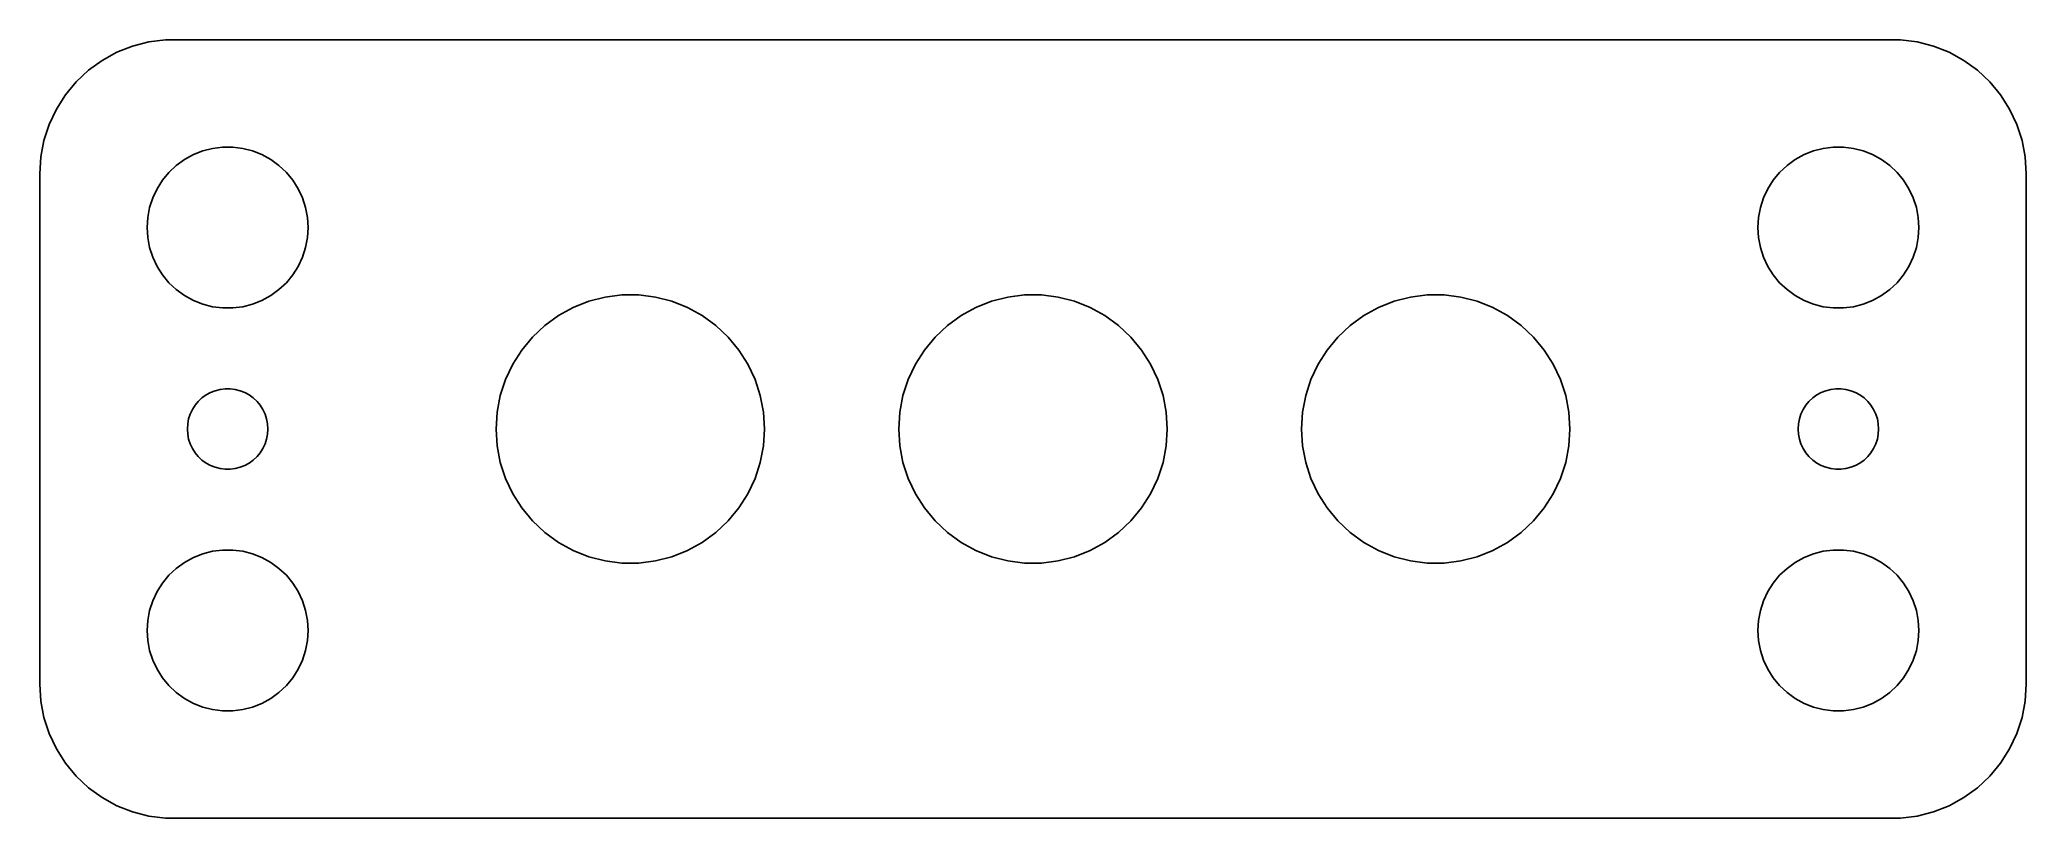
# Model space of a CAD drawing. Header units: metres. Extents: x -37 to 37, y 24.5 to 53.5.
import ezdxf

# ---------------------------------------------------------------- set-up
doc = ezdxf.new("R2010")
doc.units = ezdxf.units.M

msp = doc.modelspace()

# ---------------------------------------------------------------- linework, layer by layer
for p, q in [((-32.9369, 53.4114), (-33.5451, 53.2553)), ((-32.3139, 53.4901), (-32.9369, 53.4114)), ((32.3139, 53.4901), (-32.3139, 53.4901)), ((32.9369, 53.4114), (32.3139, 53.4901)), ((33.5451, 53.2553), (32.9369, 53.4114)), ((-34.6791, 52.7216), (-35.1871, 52.3526)), ((-34.1289, 53.0241), (-34.6791, 52.7216)), ((-33.5451, 53.2553), (-34.1289, 53.0241)), ((34.1289, 53.0241), (33.5451, 53.2553)), ((34.6791, 52.7216), (34.1289, 53.0241)), ((35.1871, 52.3526), (34.6791, 52.7216)), ((-35.6448, 51.9227), (-36.0451, 51.4389)), ((-35.1871, 52.3526), (-35.6448, 51.9227)), ((35.6448, 51.9227), (35.1871, 52.3526)), ((36.0451, 51.4389), (35.6448, 51.9227)), ((-36.0451, 51.4389), (-36.3815, 50.9088)), ((36.3815, 50.9088), (36.0451, 51.4389)), ((-36.6489, 50.3406), (-36.8429, 49.7434)), ((-36.3815, 50.9088), (-36.6489, 50.3406)), ((36.6489, 50.3406), (36.3815, 50.9088)), ((36.8429, 49.7434), (36.6489, 50.3406)), ((-36.8429, 49.7434), (-36.9606, 49.1267)), ((36.9606, 49.1267), (36.8429, 49.7434)), ((-36.9606, 49.1267), (-37, 48.5)), ((-31.9123, 48.8115), (-31.6075, 49.033)), ((-31.6075, 49.033), (-31.2773, 49.2145)), ((-31.2773, 49.2145), (-30.927, 49.3532)), ((-30.927, 49.3532), (-30.5621, 49.4469)), ((-30.5621, 49.4469), (-30.1884, 49.4941)), ((-30.1884, 49.4941), (-29.8116, 49.4941)), ((-29.8116, 49.4941), (-29.4379, 49.4469)), ((-29.4379, 49.4469), (-29.0729, 49.3532)), ((-29.0729, 49.3532), (-28.7227, 49.2145)), ((-28.7227, 49.2145), (-28.3925, 49.033)), ((-28.3925, 49.033), (-28.0877, 48.8115)), ((28.0877, 48.8115), (28.3925, 49.033)), ((28.3925, 49.033), (28.7227, 49.2145)), ((28.7227, 49.2145), (29.0729, 49.3532)), ((29.0729, 49.3532), (29.4379, 49.4469)), ((29.4379, 49.4469), (29.8116, 49.4941)), ((29.8116, 49.4941), (30.1884, 49.4941)), ((30.1884, 49.4941), (30.5621, 49.4469)), ((30.5621, 49.4469), (30.927, 49.3532)), ((30.927, 49.3532), (31.2773, 49.2145)), ((31.2773, 49.2145), (31.6075, 49.033)), ((31.6075, 49.033), (31.9123, 48.8115)), ((37, 48.5), (36.9606, 49.1267)), ((-37, 48.5), (-37, 29.5)), ((-32.6289, 47.9453), (-32.427, 48.2634)), ((-32.427, 48.2634), (-32.1869, 48.5536)), ((-32.1869, 48.5536), (-31.9123, 48.8115)), ((-28.0877, 48.8115), (-27.8131, 48.5536)), ((-27.8131, 48.5536), (-27.5729, 48.2634)), ((-27.5729, 48.2634), (-27.3711, 47.9453)), ((27.3711, 47.9453), (27.5729, 48.2634)), ((27.5729, 48.2634), (27.8131, 48.5536)), ((27.8131, 48.5536), (28.0877, 48.8115)), ((31.9123, 48.8115), (32.1869, 48.5536)), ((32.1869, 48.5536), (32.427, 48.2634)), ((32.427, 48.2634), (32.6289, 47.9453)), ((37, 29.5), (37, 48.5)), ((-32.9057, 47.2461), (-32.7893, 47.6044)), ((-32.7893, 47.6044), (-32.6289, 47.9453)), ((-27.3711, 47.9453), (-27.2107, 47.6044)), ((-27.2107, 47.6044), (-27.0942, 47.2461)), ((27.0942, 47.2461), (27.2107, 47.6044)), ((27.2107, 47.6044), (27.3711, 47.9453)), ((32.6289, 47.9453), (32.7893, 47.6044)), ((32.7893, 47.6044), (32.9057, 47.2461)), ((-33, 46.5), (-32.9763, 46.876)), ((-32.9763, 46.876), (-32.9057, 47.2461)), ((-27.0942, 47.2461), (-27.0237, 46.876)), ((-27.0237, 46.876), (-27, 46.5)), ((27, 46.5), (27.0237, 46.876)), ((27.0237, 46.876), (27.0942, 47.2461)), ((32.9057, 47.2461), (32.9763, 46.876)), ((32.9763, 46.876), (33, 46.5)), ((-32.9763, 46.124), (-33, 46.5)), ((-32.9057, 45.7539), (-32.9763, 46.124)), ((-27.0237, 46.124), (-27.0942, 45.7539)), ((-27, 46.5), (-27.0237, 46.124)), ((27.0237, 46.124), (27, 46.5)), ((27.0942, 45.7539), (27.0237, 46.124)), ((32.9763, 46.124), (32.9057, 45.7539)), ((33, 46.5), (32.9763, 46.124)), ((-32.7893, 45.3956), (-32.9057, 45.7539)), ((-32.6289, 45.0547), (-32.7893, 45.3956)), ((-27.2107, 45.3956), (-27.3711, 45.0547)), ((-27.0942, 45.7539), (-27.2107, 45.3956)), ((27.2107, 45.3956), (27.0942, 45.7539)), ((27.3711, 45.0547), (27.2107, 45.3956)), ((32.7893, 45.3956), (32.6289, 45.0547)), ((32.9057, 45.7539), (32.7893, 45.3956)), ((-32.427, 44.7366), (-32.6289, 45.0547)), ((-32.1869, 44.4464), (-32.427, 44.7366)), ((-31.9123, 44.1884), (-32.1869, 44.4464)), ((-27.8131, 44.4464), (-28.0877, 44.1884)), ((-27.5729, 44.7366), (-27.8131, 44.4464)), ((-27.3711, 45.0547), (-27.5729, 44.7366)), ((27.5729, 44.7366), (27.3711, 45.0547)), ((27.8131, 44.4464), (27.5729, 44.7366)), ((28.0877, 44.1884), (27.8131, 44.4464)), ((32.1869, 44.4464), (31.9123, 44.1884)), ((32.427, 44.7366), (32.1869, 44.4464)), ((32.6289, 45.0547), (32.427, 44.7366)), ((-31.6075, 43.967), (-31.9123, 44.1884)), ((-31.2773, 43.7855), (-31.6075, 43.967)), ((-30.927, 43.6468), (-31.2773, 43.7855)), ((-28.7227, 43.7855), (-29.0729, 43.6468)), ((-28.3925, 43.967), (-28.7227, 43.7855)), ((-28.0877, 44.1884), (-28.3925, 43.967)), ((-17.1289, 43.5241), (-16.5451, 43.7553)), ((-16.5451, 43.7553), (-15.9369, 43.9114)), ((-15.9369, 43.9114), (-15.3139, 43.9901)), ((-15.3139, 43.9901), (-14.686, 43.9901)), ((-14.686, 43.9901), (-14.0631, 43.9114)), ((-14.0631, 43.9114), (-13.4549, 43.7553)), ((-13.4549, 43.7553), (-12.8711, 43.5241)), ((-2.12889, 43.5241), (-1.54507, 43.7553)), ((-1.54507, 43.7553), (-0.9369, 43.9114)), ((-0.9369, 43.9114), (-0.31395, 43.9901)), ((-0.31395, 43.9901), (0.31395, 43.9901)), ((0.31395, 43.9901), (0.9369, 43.9114)), ((0.9369, 43.9114), (1.54507, 43.7553)), ((1.54507, 43.7553), (2.12889, 43.5241)), ((12.8711, 43.5241), (13.4549, 43.7553)), ((13.4549, 43.7553), (14.0631, 43.9114)), ((14.0631, 43.9114), (14.686, 43.9901)), ((14.686, 43.9901), (15.3139, 43.9901)), ((15.3139, 43.9901), (15.9369, 43.9114)), ((15.9369, 43.9114), (16.5451, 43.7553)), ((16.5451, 43.7553), (17.1289, 43.5241)), ((28.3925, 43.967), (28.0877, 44.1884)), ((28.7227, 43.7855), (28.3925, 43.967)), ((29.0729, 43.6468), (28.7227, 43.7855)), ((31.2773, 43.7855), (30.927, 43.6468)), ((31.6075, 43.967), (31.2773, 43.7855)), ((31.9123, 44.1884), (31.6075, 43.967)), ((-30.5621, 43.5531), (-30.927, 43.6468)), ((-30.1884, 43.5059), (-30.5621, 43.5531)), ((-29.8116, 43.5059), (-30.1884, 43.5059)), ((-29.4379, 43.5531), (-29.8116, 43.5059)), ((-29.0729, 43.6468), (-29.4379, 43.5531)), ((-18.1871, 42.8526), (-17.6791, 43.2216)), ((-17.6791, 43.2216), (-17.1289, 43.5241)), ((-12.8711, 43.5241), (-12.3209, 43.2216)), ((-12.3209, 43.2216), (-11.8129, 42.8526)), ((-3.18712, 42.8526), (-2.67912, 43.2216)), ((-2.67912, 43.2216), (-2.12889, 43.5241)), ((2.12889, 43.5241), (2.67912, 43.2216)), ((2.67912, 43.2216), (3.18712, 42.8526)), ((11.8129, 42.8526), (12.3209, 43.2216)), ((12.3209, 43.2216), (12.8711, 43.5241)), ((17.1289, 43.5241), (17.6791, 43.2216)), ((17.6791, 43.2216), (18.1871, 42.8526)), ((29.4379, 43.5531), (29.0729, 43.6468)), ((29.8116, 43.5059), (29.4379, 43.5531)), ((30.1884, 43.5059), (29.8116, 43.5059)), ((30.5621, 43.5531), (30.1884, 43.5059)), ((30.927, 43.6468), (30.5621, 43.5531)), ((-19.0451, 41.9389), (-18.6448, 42.4227)), ((-18.6448, 42.4227), (-18.1871, 42.8526)), ((-11.8129, 42.8526), (-11.3551, 42.4227)), ((-11.3551, 42.4227), (-10.9549, 41.9389)), ((-4.04507, 41.9389), (-3.64484, 42.4227)), ((-3.64484, 42.4227), (-3.18712, 42.8526)), ((3.18712, 42.8526), (3.64484, 42.4227)), ((3.64484, 42.4227), (4.04507, 41.9389)), ((10.9549, 41.9389), (11.3551, 42.4227)), ((11.3551, 42.4227), (11.8129, 42.8526)), ((18.1871, 42.8526), (18.6448, 42.4227)), ((18.6448, 42.4227), (19.0451, 41.9389)), ((-19.3815, 41.4088), (-19.0451, 41.9389)), ((-10.9549, 41.9389), (-10.6185, 41.4088)), ((-4.38153, 41.4088), (-4.04507, 41.9389)), ((4.04507, 41.9389), (4.38153, 41.4088)), ((10.6185, 41.4088), (10.9549, 41.9389)), ((19.0451, 41.9389), (19.3815, 41.4088)), ((-19.8429, 40.2434), (-19.6489, 40.8406)), ((-19.6489, 40.8406), (-19.3815, 41.4088)), ((-10.6185, 41.4088), (-10.3511, 40.8406)), ((-10.3511, 40.8406), (-10.1571, 40.2434)), ((-4.84291, 40.2434), (-4.64888, 40.8406)), ((-4.64888, 40.8406), (-4.38153, 41.4088)), ((4.38153, 41.4088), (4.64888, 40.8406)), ((4.64888, 40.8406), (4.84291, 40.2434)), ((10.1571, 40.2434), (10.3511, 40.8406)), ((10.3511, 40.8406), (10.6185, 41.4088)), ((19.3815, 41.4088), (19.6489, 40.8406)), ((19.6489, 40.8406), (19.8429, 40.2434)), ((-31.2135, 39.8817), (-31.0934, 40.0268)), ((-31.0934, 40.0268), (-30.9561, 40.1558)), ((-30.9561, 40.1558), (-30.8037, 40.2665)), ((-30.8037, 40.2665), (-30.6387, 40.3572)), ((-30.6387, 40.3572), (-30.4635, 40.4266)), ((-30.4635, 40.4266), (-30.2811, 40.4734)), ((-30.2811, 40.4734), (-30.0942, 40.497)), ((-30.0942, 40.497), (-29.9058, 40.497)), ((-29.9058, 40.497), (-29.7189, 40.4734)), ((-29.7189, 40.4734), (-29.5365, 40.4266)), ((-29.5365, 40.4266), (-29.3613, 40.3572)), ((-29.3613, 40.3572), (-29.1963, 40.2665)), ((-29.1963, 40.2665), (-29.0439, 40.1558)), ((-29.0439, 40.1558), (-28.9065, 40.0268)), ((-28.9065, 40.0268), (-28.7865, 39.8817)), ((-19.9606, 39.6267), (-19.8429, 40.2434)), ((-10.1571, 40.2434), (-10.0394, 39.6267)), ((-4.96057, 39.6267), (-4.84291, 40.2434)), ((4.84291, 40.2434), (4.96057, 39.6267)), ((10.0394, 39.6267), (10.1571, 40.2434)), ((19.8429, 40.2434), (19.9606, 39.6267)), ((28.7865, 39.8817), (28.9065, 40.0268)), ((28.9065, 40.0268), (29.0439, 40.1558)), ((29.0439, 40.1558), (29.1963, 40.2665)), ((29.1963, 40.2665), (29.3613, 40.3572)), ((29.3613, 40.3572), (29.5365, 40.4266)), ((29.5365, 40.4266), (29.7189, 40.4734)), ((29.7189, 40.4734), (29.9058, 40.497)), ((29.9058, 40.497), (30.0942, 40.497)), ((30.0942, 40.497), (30.2811, 40.4734)), ((30.2811, 40.4734), (30.4635, 40.4266)), ((30.4635, 40.4266), (30.6387, 40.3572)), ((30.6387, 40.3572), (30.8037, 40.2665)), ((30.8037, 40.2665), (30.9561, 40.1558)), ((30.9561, 40.1558), (31.0934, 40.0268)), ((31.0934, 40.0268), (31.2135, 39.8817)), ((-31.4882, 39.188), (-31.4529, 39.373)), ((-31.4529, 39.373), (-31.3947, 39.5522)), ((-31.3947, 39.5522), (-31.3145, 39.7226)), ((-31.3145, 39.7226), (-31.2135, 39.8817)), ((-28.7865, 39.8817), (-28.6855, 39.7226)), ((-28.6855, 39.7226), (-28.6053, 39.5522)), ((-28.6053, 39.5522), (-28.5471, 39.373)), ((-28.5471, 39.373), (-28.5118, 39.188)), ((-20, 39), (-19.9606, 39.6267)), ((-10.0394, 39.6267), (-10, 39)), ((-5, 39), (-4.96057, 39.6267)), ((4.96057, 39.6267), (5, 39)), ((10, 39), (10.0394, 39.6267)), ((19.9606, 39.6267), (20, 39)), ((28.5118, 39.188), (28.5471, 39.373)), ((28.5471, 39.373), (28.6053, 39.5522)), ((28.6053, 39.5522), (28.6855, 39.7226)), ((28.6855, 39.7226), (28.7865, 39.8817)), ((31.2135, 39.8817), (31.3145, 39.7226)), ((31.3145, 39.7226), (31.3947, 39.5522)), ((31.3947, 39.5522), (31.4529, 39.373)), ((31.4529, 39.373), (31.4882, 39.188)), ((-31.5, 39), (-31.4882, 39.188)), ((-31.4882, 38.812), (-31.5, 39)), ((-31.4529, 38.627), (-31.4882, 38.812)), ((-31.3947, 38.4478), (-31.4529, 38.627)), ((-28.5471, 38.627), (-28.6053, 38.4478)), ((-28.5118, 38.812), (-28.5471, 38.627)), ((-28.5118, 39.188), (-28.5, 39)), ((-28.5, 39), (-28.5118, 38.812)), ((-19.9606, 38.3733), (-20, 39)), ((-10, 39), (-10.0394, 38.3733)), ((-4.96057, 38.3733), (-5, 39)), ((5, 39), (4.96057, 38.3733)), ((10.0394, 38.3733), (10, 39)), ((20, 39), (19.9606, 38.3733)), ((28.5, 39), (28.5118, 39.188)), ((28.5118, 38.812), (28.5, 39)), ((28.5471, 38.627), (28.5118, 38.812)), ((28.6053, 38.4478), (28.5471, 38.627)), ((31.4529, 38.627), (31.3947, 38.4478)), ((31.4882, 38.812), (31.4529, 38.627)), ((31.4882, 39.188), (31.5, 39)), ((31.5, 39), (31.4882, 38.812)), ((-31.3145, 38.2774), (-31.3947, 38.4478)), ((-31.2135, 38.1183), (-31.3145, 38.2774)), ((-31.0934, 37.9732), (-31.2135, 38.1183)), ((-30.9561, 37.8442), (-31.0934, 37.9732)), ((-30.8037, 37.7335), (-30.9561, 37.8442)), ((-29.0439, 37.8442), (-29.1963, 37.7335)), ((-28.9065, 37.9732), (-29.0439, 37.8442)), ((-28.7865, 38.1183), (-28.9065, 37.9732)), ((-28.6855, 38.2774), (-28.7865, 38.1183)), ((-28.6053, 38.4478), (-28.6855, 38.2774)), ((-19.8429, 37.7566), (-19.9606, 38.3733)), ((-19.6489, 37.1594), (-19.8429, 37.7566)), ((-10.1571, 37.7566), (-10.3511, 37.1594)), ((-10.0394, 38.3733), (-10.1571, 37.7566)), ((-4.84291, 37.7566), (-4.96057, 38.3733)), ((-4.64888, 37.1594), (-4.84291, 37.7566)), ((4.84291, 37.7566), (4.64888, 37.1594)), ((4.96057, 38.3733), (4.84291, 37.7566)), ((10.1571, 37.7566), (10.0394, 38.3733)), ((10.3511, 37.1594), (10.1571, 37.7566)), ((19.8429, 37.7566), (19.6489, 37.1594)), ((19.9606, 38.3733), (19.8429, 37.7566)), ((28.6855, 38.2774), (28.6053, 38.4478)), ((28.7865, 38.1183), (28.6855, 38.2774)), ((28.9065, 37.9732), (28.7865, 38.1183)), ((29.0439, 37.8442), (28.9065, 37.9732)), ((29.1963, 37.7335), (29.0439, 37.8442)), ((30.9561, 37.8442), (30.8037, 37.7335)), ((31.0934, 37.9732), (30.9561, 37.8442)), ((31.2135, 38.1183), (31.0934, 37.9732)), ((31.3145, 38.2774), (31.2135, 38.1183)), ((31.3947, 38.4478), (31.3145, 38.2774)), ((-30.6387, 37.6428), (-30.8037, 37.7335)), ((-30.4635, 37.5734), (-30.6387, 37.6428)), ((-30.2811, 37.5266), (-30.4635, 37.5734)), ((-30.0942, 37.503), (-30.2811, 37.5266)), ((-29.9058, 37.503), (-30.0942, 37.503)), ((-29.7189, 37.5266), (-29.9058, 37.503)), ((-29.5365, 37.5734), (-29.7189, 37.5266)), ((-29.3613, 37.6428), (-29.5365, 37.5734)), ((-29.1963, 37.7335), (-29.3613, 37.6428)), ((-19.3815, 36.5912), (-19.6489, 37.1594)), ((-10.3511, 37.1594), (-10.6185, 36.5912)), ((-4.38153, 36.5912), (-4.64888, 37.1594)), ((4.64888, 37.1594), (4.38153, 36.5912)), ((10.6185, 36.5912), (10.3511, 37.1594)), ((19.6489, 37.1594), (19.3815, 36.5912)), ((29.3613, 37.6428), (29.1963, 37.7335)), ((29.5365, 37.5734), (29.3613, 37.6428)), ((29.7189, 37.5266), (29.5365, 37.5734)), ((29.9058, 37.503), (29.7189, 37.5266)), ((30.0942, 37.503), (29.9058, 37.503)), ((30.2811, 37.5266), (30.0942, 37.503)), ((30.4635, 37.5734), (30.2811, 37.5266)), ((30.6387, 37.6428), (30.4635, 37.5734)), ((30.8037, 37.7335), (30.6387, 37.6428)), ((-19.0451, 36.0611), (-19.3815, 36.5912)), ((-10.6185, 36.5912), (-10.9549, 36.0611)), ((-4.04507, 36.0611), (-4.38153, 36.5912)), ((4.38153, 36.5912), (4.04507, 36.0611)), ((10.9549, 36.0611), (10.6185, 36.5912)), ((19.3815, 36.5912), (19.0451, 36.0611)), ((-18.6448, 35.5773), (-19.0451, 36.0611)), ((-18.1871, 35.1474), (-18.6448, 35.5773)), ((-11.3551, 35.5773), (-11.8129, 35.1474)), ((-10.9549, 36.0611), (-11.3551, 35.5773)), ((-3.64484, 35.5773), (-4.04507, 36.0611)), ((-3.18712, 35.1474), (-3.64484, 35.5773)), ((3.64484, 35.5773), (3.18712, 35.1474)), ((4.04507, 36.0611), (3.64484, 35.5773)), ((11.3551, 35.5773), (10.9549, 36.0611)), ((11.8129, 35.1474), (11.3551, 35.5773)), ((18.6448, 35.5773), (18.1871, 35.1474)), ((19.0451, 36.0611), (18.6448, 35.5773)), ((-17.6791, 34.7784), (-18.1871, 35.1474)), ((-11.8129, 35.1474), (-12.3209, 34.7784)), ((-2.67912, 34.7784), (-3.18712, 35.1474)), ((3.18712, 35.1474), (2.67912, 34.7784)), ((12.3209, 34.7784), (11.8129, 35.1474)), ((18.1871, 35.1474), (17.6791, 34.7784)), ((-31.6075, 34.033), (-31.2773, 34.2145)), ((-31.2773, 34.2145), (-30.927, 34.3532)), ((-30.927, 34.3532), (-30.5621, 34.4469)), ((-30.5621, 34.4469), (-30.1884, 34.4941)), ((-30.1884, 34.4941), (-29.8116, 34.4941)), ((-29.8116, 34.4941), (-29.4379, 34.4469)), ((-29.4379, 34.4469), (-29.0729, 34.3532)), ((-29.0729, 34.3532), (-28.7227, 34.2145)), ((-28.7227, 34.2145), (-28.3925, 34.033)), ((-17.1289, 34.4759), (-17.6791, 34.7784)), ((-16.5451, 34.2447), (-17.1289, 34.4759)), ((-15.9369, 34.0886), (-16.5451, 34.2447)), ((-15.3139, 34.0099), (-15.9369, 34.0886)), ((-14.0631, 34.0886), (-14.686, 34.0099)), ((-13.4549, 34.2447), (-14.0631, 34.0886)), ((-12.8711, 34.4759), (-13.4549, 34.2447)), ((-12.3209, 34.7784), (-12.8711, 34.4759)), ((-2.12889, 34.4759), (-2.67912, 34.7784)), ((-1.54507, 34.2447), (-2.12889, 34.4759)), ((-0.9369, 34.0886), (-1.54507, 34.2447)), ((-0.31395, 34.0099), (-0.9369, 34.0886)), ((0.9369, 34.0886), (0.31395, 34.0099)), ((1.54507, 34.2447), (0.9369, 34.0886)), ((2.12889, 34.4759), (1.54507, 34.2447)), ((2.67912, 34.7784), (2.12889, 34.4759)), ((12.8711, 34.4759), (12.3209, 34.7784)), ((13.4549, 34.2447), (12.8711, 34.4759)), ((14.0631, 34.0886), (13.4549, 34.2447)), ((14.686, 34.0099), (14.0631, 34.0886)), ((15.9369, 34.0886), (15.3139, 34.0099)), ((16.5451, 34.2447), (15.9369, 34.0886)), ((17.1289, 34.4759), (16.5451, 34.2447)), ((17.6791, 34.7784), (17.1289, 34.4759)), ((28.3925, 34.033), (28.7227, 34.2145)), ((28.7227, 34.2145), (29.0729, 34.3532)), ((29.0729, 34.3532), (29.4379, 34.4469)), ((29.4379, 34.4469), (29.8116, 34.4941)), ((29.8116, 34.4941), (30.1884, 34.4941)), ((30.1884, 34.4941), (30.5621, 34.4469)), ((30.5621, 34.4469), (30.927, 34.3532)), ((30.927, 34.3532), (31.2773, 34.2145)), ((31.2773, 34.2145), (31.6075, 34.033)), ((-32.427, 33.2634), (-32.1869, 33.5536)), ((-32.1869, 33.5536), (-31.9123, 33.8116)), ((-31.9123, 33.8116), (-31.6075, 34.033)), ((-28.3925, 34.033), (-28.0877, 33.8116)), ((-28.0877, 33.8116), (-27.8131, 33.5536)), ((-27.8131, 33.5536), (-27.5729, 33.2634)), ((-14.686, 34.0099), (-15.3139, 34.0099)), ((0.31395, 34.0099), (-0.31395, 34.0099)), ((15.3139, 34.0099), (14.686, 34.0099)), ((27.5729, 33.2634), (27.8131, 33.5536)), ((27.8131, 33.5536), (28.0877, 33.8116)), ((28.0877, 33.8116), (28.3925, 34.033)), ((31.6075, 34.033), (31.9123, 33.8116)), ((31.9123, 33.8116), (32.1869, 33.5536)), ((32.1869, 33.5536), (32.427, 33.2634)), ((-32.9057, 32.2461), (-32.7893, 32.6044)), ((-32.7893, 32.6044), (-32.6289, 32.9453)), ((-32.6289, 32.9453), (-32.427, 33.2634)), ((-27.5729, 33.2634), (-27.3711, 32.9453)), ((-27.3711, 32.9453), (-27.2107, 32.6044)), ((-27.2107, 32.6044), (-27.0942, 32.2461)), ((27.0942, 32.2461), (27.2107, 32.6044)), ((27.2107, 32.6044), (27.3711, 32.9453)), ((27.3711, 32.9453), (27.5729, 33.2634)), ((32.427, 33.2634), (32.6289, 32.9453)), ((32.6289, 32.9453), (32.7893, 32.6044)), ((32.7893, 32.6044), (32.9057, 32.2461)), ((-33, 31.5), (-32.9763, 31.876)), ((-32.9763, 31.876), (-32.9057, 32.2461)), ((-27.0942, 32.2461), (-27.0237, 31.876)), ((-27.0237, 31.876), (-27, 31.5)), ((27, 31.5), (27.0237, 31.876)), ((27.0237, 31.876), (27.0942, 32.2461)), ((32.9057, 32.2461), (32.9763, 31.876)), ((32.9763, 31.876), (33, 31.5)), ((-32.9763, 31.124), (-33, 31.5)), ((-32.9057, 30.7539), (-32.9763, 31.124)), ((-27.0237, 31.124), (-27.0942, 30.7539)), ((-27, 31.5), (-27.0237, 31.124)), ((27.0237, 31.124), (27, 31.5)), ((27.0942, 30.7539), (27.0237, 31.124)), ((32.9763, 31.124), (32.9057, 30.7539)), ((33, 31.5), (32.9763, 31.124)), ((-32.7893, 30.3956), (-32.9057, 30.7539)), ((-32.6289, 30.0547), (-32.7893, 30.3956)), ((-27.2107, 30.3956), (-27.3711, 30.0547)), ((-27.0942, 30.7539), (-27.2107, 30.3956)), ((27.2107, 30.3956), (27.0942, 30.7539)), ((27.3711, 30.0547), (27.2107, 30.3956)), ((32.7893, 30.3956), (32.6289, 30.0547)), ((32.9057, 30.7539), (32.7893, 30.3956)), ((-32.427, 29.7366), (-32.6289, 30.0547)), ((-32.1869, 29.4464), (-32.427, 29.7366)), ((-27.5729, 29.7366), (-27.8131, 29.4464)), ((-27.3711, 30.0547), (-27.5729, 29.7366)), ((27.5729, 29.7366), (27.3711, 30.0547)), ((27.8131, 29.4464), (27.5729, 29.7366)), ((32.427, 29.7366), (32.1869, 29.4464)), ((32.6289, 30.0547), (32.427, 29.7366)), ((-37, 29.5), (-36.9606, 28.8733)), ((-36.9606, 28.8733), (-36.8429, 28.2566)), ((-31.9123, 29.1885), (-32.1869, 29.4464)), ((-31.6075, 28.967), (-31.9123, 29.1885)), ((-31.2773, 28.7855), (-31.6075, 28.967)), ((-28.3925, 28.967), (-28.7227, 28.7855)), ((-28.0877, 29.1885), (-28.3925, 28.967)), ((-27.8131, 29.4464), (-28.0877, 29.1885)), ((28.0877, 29.1885), (27.8131, 29.4464)), ((28.3925, 28.967), (28.0877, 29.1885)), ((28.7227, 28.7855), (28.3925, 28.967)), ((31.6075, 28.967), (31.2773, 28.7855)), ((31.9123, 29.1885), (31.6075, 28.967)), ((32.1869, 29.4464), (31.9123, 29.1885)), ((36.8429, 28.2566), (36.9606, 28.8733)), ((36.9606, 28.8733), (37, 29.5)), ((-36.8429, 28.2566), (-36.6489, 27.6594)), ((-30.927, 28.6468), (-31.2773, 28.7855)), ((-30.5621, 28.5531), (-30.927, 28.6468)), ((-30.1884, 28.5059), (-30.5621, 28.5531)), ((-29.8116, 28.5059), (-30.1884, 28.5059)), ((-29.4379, 28.5531), (-29.8116, 28.5059)), ((-29.0729, 28.6468), (-29.4379, 28.5531)), ((-28.7227, 28.7855), (-29.0729, 28.6468)), ((29.0729, 28.6468), (28.7227, 28.7855)), ((29.4379, 28.5531), (29.0729, 28.6468)), ((29.8116, 28.5059), (29.4379, 28.5531)), ((30.1884, 28.5059), (29.8116, 28.5059)), ((30.5621, 28.5531), (30.1884, 28.5059)), ((30.927, 28.6468), (30.5621, 28.5531)), ((31.2773, 28.7855), (30.927, 28.6468)), ((36.6489, 27.6594), (36.8429, 28.2566)), ((-36.6489, 27.6594), (-36.3815, 27.0912)), ((36.3815, 27.0912), (36.6489, 27.6594)), ((-36.3815, 27.0912), (-36.0451, 26.5611)), ((36.0451, 26.5611), (36.3815, 27.0912)), ((-36.0451, 26.5611), (-35.6448, 26.0773)), ((-35.6448, 26.0773), (-35.1871, 25.6474)), ((35.1871, 25.6474), (35.6448, 26.0773)), ((35.6448, 26.0773), (36.0451, 26.5611)), ((-35.1871, 25.6474), (-34.6791, 25.2784)), ((-34.6791, 25.2784), (-34.1289, 24.9759)), ((34.1289, 24.9759), (34.6791, 25.2784)), ((34.6791, 25.2784), (35.1871, 25.6474)), ((-34.1289, 24.9759), (-33.5451, 24.7447)), ((-33.5451, 24.7447), (-32.9369, 24.5886)), ((-32.9369, 24.5886), (-32.3139, 24.5099)), ((-32.3139, 24.5099), (32.3139, 24.5099)), ((32.3139, 24.5099), (32.9369, 24.5886)), ((32.9369, 24.5886), (33.5451, 24.7447)), ((33.5451, 24.7447), (34.1289, 24.9759))]:
    msp.add_line(p, q)

doc.saveas('drawing.dxf')
